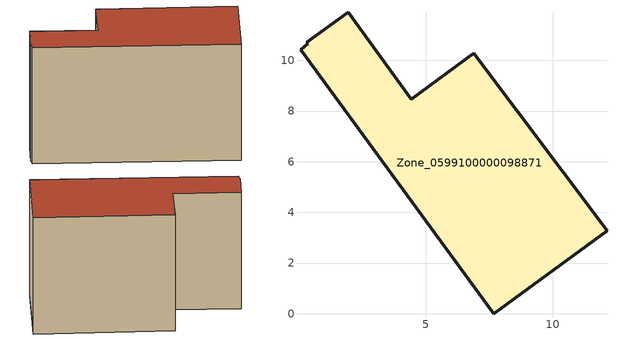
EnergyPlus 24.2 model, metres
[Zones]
Zone_0599100000098871
 floor ground (C_G): 0.05,10.42 0.33,10.65 0.3,10.71 1.94,11.9 4.43,8.47 6.9,10.28 12.15,3.27 7.68,0 z0
 wall outside (C_F): 12.15,3.27 6.9,10.28 4.43,8.47 1.94,11.9 0.3,10.71 0.33,10.65 0.05,10.42 7.68,0 12.15,3.27 z0:7.92
 roof outside (C_R): 0.33,10.65 0.05,10.42 7.68,0 12.15,3.27 6.9,10.28 4.43,8.47 1.94,11.9 0.3,10.71 z7.92
[BUILDING]
Pand.0599100000098871: North Axis=0; Terrain=City; Loads Convergence Tolerance Value=0.04; Temperature Convergence Tolerance Value=0.4; Solar Distribution=FullExterior; Maximum Number of Warmup Days=25; Minimum Number of Warmup Days=1
[Site:Location]
Rotterdam.The.Hague.AP_ZH_NLD Design_Conditions: Latitude=51.96; Longitude=4.45; Time Zone=1; Elevation=-4.5
[SITE:GROUNDTEMPERATURE:BUILDINGSURFACE]
18, 18, 18, 18, 18, 18, 18, 18, 18, 18, 18, 18
[MATERIAL] Thermal Absorptance=0.9; Solar Absorptance=0.7; Visible Absorptance=0.7
Name | Roughness | Thickness | Conductivity | Density | Specific Heat
G.TI.1975-1991 | MediumSmooth | 0.15 | 0.288461 | 540 | 1210
F.TI.1975-1991 | Rough | 0.3 | 0.230769 | 1920 | 840
R.TI.1975-1991 | MediumRough | 0.2 | 0.153846 | 1500 | 1000
[CONSTRUCTION]
C_G: G.TI.1975-1991
C_F: F.TI.1975-1991
C_R: R.TI.1975-1991
[ZONE]
Zone_0599100000098871: Type=1; Multiplier=1; Ceiling Height=Autocalculate; Volume=Autocalculate; Floor Area=autocalculate; Part of Total Floor Area=Yes
[ZONEINFILTRATION:DESIGNFLOWRATE]
Infil_Zone_0599100000098871: Zone or ZoneList or Space or SpaceList=Zone_0599100000098871; Schedule=AlwaysOn; Design Flow Rate Calculation Method=Flow/Area; Flow Rate per Floor Area=0.003; Constant Term Coefficient=1; Temperature Term Coefficient=0; Velocity Term Coefficient=0; Velocity Squared Term Coefficient=0
[HVACTEMPLATE:ZONE:IDEALLOADSAIRSYSTEM]
Zone_0599100000098871: Maximum Heating Supply Air Temperature=50; Minimum Cooling Supply Air Temperature=13; Maximum Heating Supply Air Humidity Ratio=0.0156; Minimum Cooling Supply Air Humidity Ratio=0.0077; Heating Limit=NoLimit; Cooling Limit=NoLimit; Dehumidification Control Type=ConstantSensibleHeatRatio; Cooling Sensible Heat Ratio=0.7; Dehumidification Setpoint=60; Humidification Control Type=None; Humidification Setpoint=30; Outdoor Air Method=None; Outdoor Air Flow Rate per Person=0.00944; Outdoor Air Flow Rate per Zone Floor Area=0; Outdoor Air Flow Rate per Zone=0; Demand Controlled Ventilation Type=None; Outdoor Air Economizer Type=NoEconomizer; Heat Recovery Type=None; Sensible Heat Recovery Effectiveness=0.7; Latent Heat Recovery Effectiveness=0.65
[ZONECONTROL:THERMOSTAT]
ThermostatControl_Zone_0599100000098871: Zone or ZoneList=Zone_0599100000098871; Control Type Schedule=DualSetpointControlType; Control 1=Thermostat_Zone_0599100000098871; Temperature Difference Between Cutout And Setpoint=0
[THERMOSTATSETPOINT:DUALSETPOINT]
Thermostat_Zone_0599100000098871: Heating Setpoint Temperature Schedule=HeatingSetpoint_Zone_0599100000098871; Cooling Setpoint Temperature Schedule=CoolingSetpoint_Zone_0599100000098871
[SCHEDULE:COMPACT]
HeatingSetpoint_Zone_0599100000098871: Through: 12/31, For: AllDays, Until: 24:00, 21
CoolingSetpoint_Zone_0599100000098871: Through: 12/31, For: AllDays, Until: 24:00, 24
DualSetpointControlType: Through: 12/31, For: AllDays, Until: 24:00, 4
AlwaysOn: Through: 12/31, For: AllDays, Until: 24:00, 1
